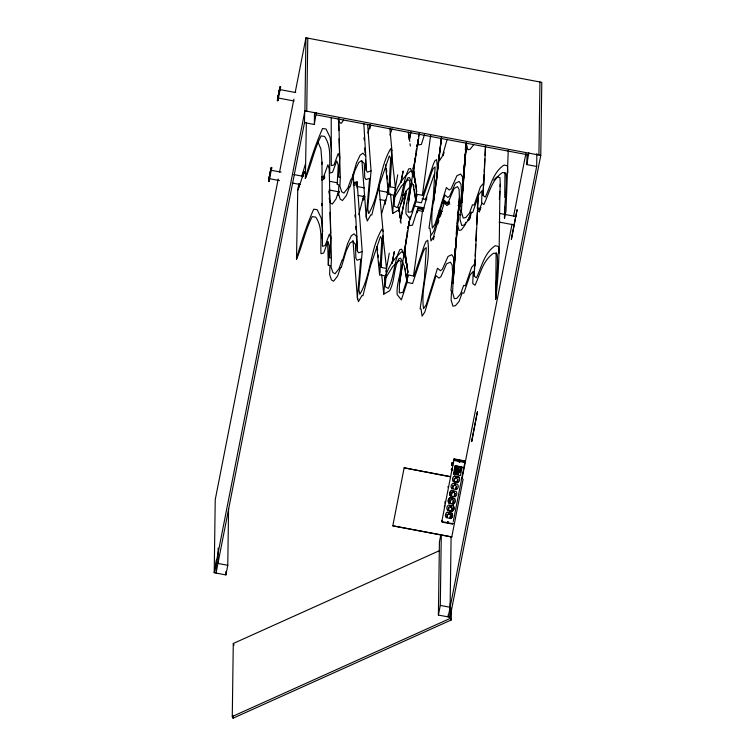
<?xml version="1.0" encoding="UTF-8"?>
<svg xmlns="http://www.w3.org/2000/svg" width="756" height="756" viewBox="0 0 756 756"><rect width="100%" height="100%" fill="white"/><g stroke="black" fill="none" stroke-linecap="round" stroke-linejoin="round"><path stroke-width="1.13" d="M353.317 184.332L353.921 185.579L357.257 184.058L357.238 188.367M357.276 185.437L357.295 181.525L353.959 182.791M496.919 176.876L500.009 177.622L500.226 184.303C498.875 222.529 500.529 261.264 495.662 299.178L496.125 252.381M508.249 150.349L505.972 211.075L504.517 218.503L504.63 206.804M504.724 197.439L504.97 172.869M228.567 508.741L227.773 565.299L225.883 574.919L214.213 572.717L215.233 499.659L278.199 179.021M216.235 560.101L216.055 573.057L304.507 122.623L304.677 110.839M218.163 548.119L217.945 563.437L227.773 565.299M225.883 574.919L225.931 571.385M451.389 608.202L451.228 619.986L233.056 718.2L232.272 716.527L233.283 643.479L439.642 550.585M233.056 718.2L233.084 715.847M214.213 572.717L304.914 110.848L305.934 37.8L541.787 82.338L540.767 155.396L450.066 617.255L438.404 615.053L439.425 542.005L440.89 534.52M306.756 111.198L307.777 38.15M304.507 122.623L314.335 124.485L314.496 112.701M314.335 124.485L316.254 112.502M321.451 176.97L323.889 176.176L327.915 164.742L329.21 168.985L330.873 238.461L329.777 257.739L331.449 258.061L331.071 267.01L332.848 272.462L335.04 273.776L339.038 268.663L342.071 260.064L342.695 260.177L347.665 243.46L351.294 235.834L354.063 233.859L356.898 236.817L357.352 250.822L358.533 252.816L362.2 251.616L358.883 289.567L359.875 294.282C371.451 274.277 370.024 249.121 381.922 229.172L383.065 231.147L383.122 235.003L381.062 267.426L386.533 268.456L385.248 286.732L388.357 288.433C394.32 276.148 393.952 261.756 399.905 249.556L401.616 249.215C406.728 258.987 408.731 270.62 406.974 281.534L404.403 266.273L400.652 258.25L398.941 258.59C393.479 268.522 395.019 280.693 389.671 290.729L383.793 294.16L381.629 274.475M338.764 117.747L339.727 157.787L338.631 177.065L340.304 177.376L339.926 186.326L341.703 191.778L343.895 193.092L347.892 187.989L350.926 179.38L351.549 179.503L356.52 162.786L360.149 155.16L362.918 153.175L365.753 156.133L366.206 170.147L367.388 172.141L371.054 170.941L367.728 208.892L368.73 213.598C380.306 193.602 378.879 168.446 390.776 148.488L391.91 150.463L391.977 154.319L389.916 186.751L395.388 187.781L394.103 206.057L397.212 207.749C403.175 195.473 402.806 181.071 408.76 168.871L410.47 168.531C415.583 178.312 417.577 189.945 415.828 200.86L413.248 185.598L409.506 177.575L407.796 177.906C402.324 187.847 403.874 200.019 398.525 210.055L392.647 213.485L390.483 193.801M392.808 525.817L451.776 536.949L392.808 525.817L404.148 467.832L450.396 476.563M404.148 467.832L450.396 476.819M422.491 209.478L422.51 208.495M438.404 615.053L440.294 605.424L441.277 534.738M442.005 520.534L441.929 521.971L442.6 522.235L452.589 524.097L452.995 522.925M447.117 514.354L447.732 514.534L447.117 514.354L446.588 517.123L447.202 517.236L447.732 514.467M447.231 512.256L451.814 513.126A3.789 3.714 0.8 0 1 450.746 518.531L446.163 517.605A3.789 3.714 0.8 0 1 447.231 512.19M447.58 510.451L447.58 510.385A3.789 3.714 0.8 0 1 448.648 504.98L453.231 505.906A3.789 3.714 0.8 0 1 452.164 511.321L447.58 510.451L452.164 511.321M448.006 509.913L448.62 510.026L448.006 509.913L448.535 507.134L449.149 507.257L448.62 510.026M449.518 514.316C451.02 513.598 448.724 512.01 448.695 513.626M448.261 614.552L448.223 616.905L536.675 166.471L536.864 153.506M449.952 499.981L450.567 500.037L450.037 502.806L449.423 502.693L449.952 499.924M451.341 506.643C452.164 505.755 449.754 505.206 450.113 506.407M450.415 496.021L450.415 495.955A3.789 3.714 0.8 0 1 451.474 490.54L456.066 491.409A3.789 3.714 0.8 0 1 454.999 496.824L450.415 495.955A3.789 3.714 0.8 0 1 451.474 490.606M450.472 515.053L451.096 515.101L450.472 515.053L449.943 517.756L450.557 517.879L451.096 515.101M450.746 518.531L450.746 518.474A3.789 3.714 0.8 0 0 451.814 513.059L451.814 513.126M451.37 492.704L451.984 492.884L451.37 492.704L450.841 495.473L451.455 495.586L451.984 492.817M451.105 536.59L450.113 607.285L440.294 605.424M451.36 510.546L451.899 507.777L452.504 507.956L451.975 510.659L451.36 510.546L451.975 510.659M451.653 498.591L452.882 498.818L451.653 498.591L451.53 499.196M450.066 617.255L450.264 603.118M451.228 619.986L450.444 618.313L450.519 612.426M452.258 488.263L452.787 485.484L453.402 485.664L452.872 488.376L452.258 488.263L452.872 488.31M454.176 492.203C454.999 491.324 452.589 490.767 452.948 491.976M453.25 481.525L457.834 482.451A3.789 3.714 0.8 0 0 458.901 476.979L454.309 476.11A3.789 3.714 0.8 0 0 453.25 481.525L457.834 482.385M453.231 505.906L453.231 505.84A3.789 3.714 0.8 0 1 452.164 511.254M453.392 503.439C455.906 497.146 450.661 502.901 453.392 503.383M453.676 481.043L454.205 478.274L454.819 478.453L454.29 481.156L453.676 481.043L454.29 481.09M454.11 458.892L454.422 460.517L465.091 462.388L465.157 460.98L454.11 458.892L453.307 463.154M453.581 504.035L448.998 503.175A3.789 3.714 0.8 0 1 450.066 497.76L454.649 498.686L450.066 497.76A3.789 3.714 0.8 0 0 448.998 503.231L453.581 504.035A3.789 3.714 0.8 0 0 454.649 498.629M454.309 476.176L458.901 477.036M455.594 484.993C456.416 484.105 454.006 483.556 454.365 484.757M454.725 493.337L455.339 493.517L454.725 493.337L454.195 496.106L454.81 496.229L455.339 493.451M455.339 466.046L461.765 467.293L461.292 469.693L454.866 468.446L455.339 466.046L461.765 467.255M455.613 488.896L456.227 489.009L455.613 488.896L456.142 486.127L456.756 486.24L456.227 489.009M455.906 476.941L457.134 477.168L455.906 476.941L455.877 478M457.03 481.676L457.645 481.789L457.03 481.676L457.56 478.907L458.174 479.02L457.645 481.789M463.116 479.219L451.776 536.949M536.675 166.471L526.856 164.61L526.998 154.007M526.856 164.61L528.775 152.636M538.924 155.046L539.945 81.998M383.793 294.16L385.078 275.883L379.606 274.853L381.667 242.43L381.6 238.575L380.466 236.6L370.421 266.027L362.946 295.719L362.001 295.464L358.42 301.71L357.418 296.995L360.744 259.043L357.078 260.244L355.887 258.25L355.443 244.245L352.608 241.287L349.839 243.262L346.201 250.888L341.24 267.605L340.616 267.492L337.582 276.091L333.585 281.204L331.393 279.89L329.616 274.437L329.994 265.488L328.312 265.167L329.408 245.889L327.887 241.599L323.681 253.005L320.998 253.751C320.223 241.429 323.181 228.038 315.734 217.114L312.247 216.613C305.207 230.098 302.608 245.313 296.503 259.157L297.741 190.228L298.998 183.869M392.647 213.485L393.933 195.209L388.452 194.179L390.512 161.746L390.455 157.891L389.321 155.916L379.266 185.343L371.801 215.035L370.856 214.789L367.274 221.026L366.273 216.32L369.599 178.369L365.932 179.569L364.742 177.575L364.297 163.561L361.462 160.603L358.694 162.587L355.055 170.213L350.094 186.93L349.47 186.808L346.437 195.417L342.44 200.52L340.247 199.206L338.471 193.753L338.849 184.804L337.167 184.492L338.263 165.214L336.741 160.924L332.536 172.33L329.843 173.067C329.068 160.754 332.035 147.363 324.589 136.439L321.102 135.938C314.061 149.423 311.463 164.628 305.358 178.482L306.369 122.406M402.438 264.458L399.461 284.171L399.291 292.903L402.816 292.459L408.552 275.023L414.023 276.063L424.39 245.199L425.902 241.646L427.707 240.228C431.203 263.154 420.355 285.863 423.521 308.713L426.233 304.696L437.516 268.248L440.464 270.705L442.326 269.278L448.043 256.435L451.795 254.725L453.619 257.569L454.101 265.97L452.39 283.302L453.005 283.424L452.57 292.515L454.347 298.714L456.879 298.289L460.593 293.876L463.626 285.428L465.309 285.749L471.593 267.444L474.626 264.024L474.22 276.138L476.431 277.811C481.808 266.641 484.171 253.099 495.189 245.709L498.61 246.522L498.998 253.232M411.642 181.459L408.316 203.487L408.145 212.228L411.67 211.784L417.397 194.349L422.878 195.379L433.245 164.524L434.757 160.962L436.562 159.544C440.049 182.47 429.21 205.188 432.375 228.029L435.087 224.022L446.371 187.573L449.319 190.021L451.181 188.603L456.898 175.761L460.65 174.041L462.474 176.885L462.955 185.296L461.236 202.627L461.859 202.74L461.415 211.831L463.201 218.03L465.734 217.615L469.448 213.201L472.481 204.753L474.163 205.065L480.447 186.77L483.481 183.339L483.075 195.464L485.286 197.127C490.663 185.957 493.025 172.415 504.044 165.035L507.465 165.838L507.852 172.548M409.563 219.108L409.327 225.638L412.521 225.137L418.03 207.654L422.963 208.59M418.37 139.52L418.172 144.963L421.375 144.453L424.475 134.625M474.22 276.138L475.004 259.667M475.174 256.142L475.732 244.377M475.902 240.852L476.46 229.087M476.677 224.381L477.244 212.616M483.075 195.464L484.076 174.286M484.19 171.933L484.804 158.996M484.974 155.462L485.418 146.059M474.872 265.932L478.17 197.392L477.386 207.579L479.361 209.204L482.035 203.052M483.717 185.248L485.626 145.757M329.219 192.043L329.304 190.446M457.843 215.158L459.034 203.364L458.816 205.056M499.357 199.329L499.829 191.23M500.094 186.609L500.226 184.303M448.006 521.914L447.439 521.649L448.006 521.952M449.877 511.632L449.461 512.095L449.877 511.661M452.031 499.905L451.653 498.525M452.608 497.75L452.268 497.259M455.188 482.961L455.292 482.404L455.679 482.857M455.774 477.697L455.906 476.875M459.175 462.077L459.45 461.642L459.705 462.181M477.471 208.571L477.565 206.861L477.386 208.561L478.69 209.629M457.503 216.084L458.06 216.197L457.834 220.478L458.032 217.983L453.005 283.424L457.503 224.286L458.07 215.214L457.512 215.11M329.21 193.186L329.332 191.268L329.663 201.814M452.39 283.302L453.024 275.127M453.383 270.45L453.657 266.944M454.11 261.103L454.384 257.598M454.753 252.929L455.112 248.251M455.471 243.583L455.84 238.905M456.199 234.237L456.652 228.397M457.021 223.719L457.38 219.051M443.252 203.109L444.348 200.378L446.976 202.769L448.677 201.323L454.091 188.414L457.522 186.637L459.109 189.444L459.393 197.807L453.392 274.844L459.005 203.95M461.236 202.627L461.963 193.281M462.417 187.441L462.691 183.935M463.144 178.095L463.419 174.589M463.787 169.911L464.241 164.071M464.6 159.403L464.968 154.725M465.327 150.047L465.696 145.379M466.291 143.026L462.247 194.16L466.244 142.808M466.443 143.149L461.859 202.74L466.357 143.602L467.851 149.745L470.147 149.282L473.587 144.821M462.247 194.16L466.291 142.875M451.436 469.665C451.927 467.217 451.03 471.649 451.549 469.221M451.653 470.223L451.852 469.438M451.871 470.657L452.324 468.333L452.164 469.003M330.873 238.461L329.351 234.171L325.137 245.577L322.453 246.324L321.962 162.2L320.913 149.017L317.822 141.618M331.213 117.936L331.308 165.64L333.991 164.903L338.197 153.496L339.727 157.787M279.436 180.589L269.023 178.624L269.741 174.627M281.081 172.151L270.676 170.185L269.968 174.192M294.065 101.002L277.877 97.949L278.595 93.952L279.531 89.51L295.719 92.563M279.531 89.51L277.877 97.949M458.684 205.556L459.393 197.807M321.735 164.524L321.962 162.2M357.172 187.034L357.276 182.744L353.94 183.755L353.345 182.725M436.203 183.103L441.513 137.592M434.861 191.173L433.434 202.825L436.344 179.456M435.144 188.849L435.569 185.352M435.853 183.018L436.278 179.522M436.562 177.188L437.129 172.529M437.412 170.194L437.847 166.698M438.13 164.373L441.4 137.573M436.618 177.244L441.589 137.394M451.908 468.956C452.315 466.632 451.115 472.944 451.786 469.656M452.901 465.318L453.411 462.719M422.368 195.284L430.684 135.211M413.513 275.968L422.462 211.264M413.211 171.801L416.622 148.866M416.962 146.569L417.303 144.283M417.643 141.986L417.983 139.69L417.614 142.043M404.536 251.332L407.597 230.693M407.938 228.397L408.278 226.101M408.958 221.517L408.618 223.814L408.939 221.565M413.23 171.026L415.157 158.278M415.507 155.953L415.857 153.638M416.206 151.323L416.556 148.998M416.915 146.683L417.265 144.368M404.375 251.71L406.832 235.475M407.182 233.16L407.531 230.845M407.881 228.52L408.231 226.205M408.316 203.487L412.493 175.496L412.152 171.924L410.688 170.988C402.268 178.18 395.993 188.225 393.47 199.045L401.644 185.806L408.164 179.73L409.62 180.665C410.933 191.911 404.895 202.589 406.057 213.882L410.215 219.212L415.942 201.776L421.413 202.806L431.78 171.952L433.301 168.39L435.106 166.972L433.292 197.959L428.983 228.246L429.956 228.359L430.92 235.456L433.632 231.449L444.915 195.001L447.864 197.448L449.716 196.031L455.443 183.188L459.194 181.468L461.009 184.313L461.5 192.723L459.78 210.055L460.404 210.168L459.96 219.268L461.736 225.458L464.269 225.042L467.992 220.629L471.026 212.181L472.708 212.493L478.983 194.197L482.026 190.767L481.61 202.891L483.821 204.555C489.208 193.385 491.561 179.843 502.579 172.462L506.01 173.266C507.437 188.376 504.091 203.402 504.517 218.503M413.334 171.773L419.353 133.821M404.507 252.315L410.224 216.244M399.461 284.171L403.638 256.171L403.298 252.599L401.833 251.663C393.413 258.864 387.138 268.909 384.615 279.729L392.789 266.49L399.31 260.404L400.765 261.34C402.079 272.595 396.04 283.264 397.202 294.566L401.36 299.886L407.087 282.451L412.568 283.491L422.925 252.627L424.447 249.074L426.252 247.656L424.437 278.633L420.128 308.93L421.101 309.034L422.065 316.14L424.777 312.124L436.061 275.675L439.009 278.132L440.861 276.705L446.588 263.863L450.34 262.152L452.164 264.997L452.646 273.398L450.926 290.729L451.549 290.852L451.105 299.943L452.891 306.142L455.414 305.717L459.138 301.304L462.171 292.855L463.853 293.177L470.128 274.872L473.171 271.451L472.765 283.566L474.976 285.239C480.353 274.069 482.706 260.527 493.725 253.137L497.155 253.95C498.582 269.06 495.237 284.086 495.662 299.178M418.493 136.25L418.852 134.001M451.861 469.278L451.908 468.682M394.273 194.434L394.679 192.119M395.086 189.813L397.703 174.806M386.023 271.65L389.255 253.175M269.401 179.295L269.051 181.553L271.782 167.473L271.234 169.873M299.187 183.784C294.859 201.219 308.864 157.257 301.918 176.602M278.463 97.439L277.896 100.879L280.637 86.798L279.833 90.399M363.834 199.716L364.042 198.62M279.559 172.075L293.886 99.149M295.246 92.204L305.934 37.8M305.358 178.482C309.818 161.538 315.517 144.632 322.557 128.511L326.044 129.011L330.126 137.564L331.563 150.831M296.503 259.157C300.964 242.222 306.662 225.307 313.702 209.185L317.189 209.686L321.281 218.248L322.717 231.506M441.939 520.837L452.91 464.978M455.849 468.351L456.199 466.546L460.782 467.416L460.432 469.221L456.151 468.607L458.136 468.786L458.495 466.981L456.199 466.546M456.151 468.607L456.501 466.802M448.818 512.955L449.036 514.288M450.236 505.745L450.207 506.87M453.071 491.315L453.156 492.553M454.488 484.095L454.573 485.333M449.622 512.124L449.725 511.595M452.608 497.713L452.485 497.117M455.443 482.489L455.679 482.829M459.705 462.143L459.516 461.746M452.759 499.423L452.882 498.762M457.011 477.773L457.134 477.112M453.288 521.47L465.157 460.98M462.039 478.699L512.029 224.163M513.617 216.065L525.883 153.581M385.456 201.049L384.936 204.3L388.187 190.918M409.535 139.066L410.905 132.177M409.308 140.002L410.905 131.922M400.907 218.597L405.934 193.338L405.367 193.819A8.42 0.784 -62.3 0 0 404.687 194.831M400.226 221.829L406.388 190.673L409.393 187.582M363.645 196.929L363.097 200.17L364.534 195.124M385.56 199.565L381.383 214.666M387.1 192.912L387.866 189.586M370.166 124.74L367.917 133.009M387.308 192.733L388.206 189.302M440.625 215.488L441.523 212.067M369.92 128.709L370.771 125.298M363.702 195.672L358.731 214.713M423.18 208.609L422.944 209.563L418.021 208.628L416.981 212.757L417.992 210.423L422.925 211.349L426.79 197.269L426.053 198.866M270.657 170.232L268.484 181.449L271.224 167.369L269.023 178.624M304.092 173.426L304.375 172.34M440.861 211.945L439.661 217.038L444.32 202.91L446.928 205.547C448.365 205.613 450.226 199.745 448.658 202.513L446.957 203.733L445.653 202.145L444.339 201.597L444.008 202.258M423.076 211.311L423.785 208.722M405.934 193.338L405.348 194.953A8.42 0.784 -62.3 0 1 403.241 199.263L400.302 204.29M469.136 218.286L469.391 217.331M469.589 219.344L470.676 215.365M305.5 163.816L301.644 176.554M447.193 139.217L442.317 156.218L439.784 160.272L439.16 154.215M443.129 155.708L444.103 152.306M440.937 210.82L433.462 236.902L430.939 240.947L430.41 235.91M433.301 239.794L434.275 236.392M437.856 223.918L438.83 220.516M471.205 213.192L469.117 220.081L467.605 219.788M302.683 176.743L303.241 174.872M338.924 191.287L337.828 195.398L338.896 193.073M425.458 199.782L434.35 174.078M338.575 191.391L336.033 198.932L332.319 204.092L330.363 202.825L329.162 198.507M453.449 492.628L454.176 492.147M452.787 497.59L452.286 497.42M452.031 499.848L452.759 499.357M451.341 506.577L450.935 507.106M449.952 512.029L449.451 511.85M465.828 222.321L464.732 225.496L461.292 229.966L458.996 230.429L457.503 224.286M303.723 173.351L304.385 171.744M465.138 462.105L454.101 460.026M453.033 523.747L442.014 521.687M324.239 178.841L324.787 177.329M389.86 135.012L392.109 128.86M297.741 190.228L298.97 187.11M479.88 209.034L480.892 207.494L479.323 212.011L477.348 210.262M403.798 195.398L406.388 190.673M452.268 497.231L452.523 497.732M343.649 119.977L341.173 123.417L339.217 122.151L338.31 118.909M493.677 180.155L496.116 177.698M232.272 716.527L450.444 618.313M321.413 179.786C324.409 181.478 325.411 172.633 323.908 177.169L321.442 177.906M456.605 478.17L455.991 478.057M455.188 485.39L454.46 485.154M450.321 506.926L450.935 507.04M449.518 514.26L449.036 514.231M304.914 110.848L540.767 155.396M316.225 114.855L528.737 154.989M293.8 174.56L303.052 176.299M329.644 181.327L337.734 182.857M357.39 186.562L364.326 187.875M379.361 190.71L388.612 192.459M402.485 195.076L405.953 195.738M422.141 198.79L426.762 199.669M441.797 202.504L449.886 204.035M457.975 205.556L460.291 206.001M477.631 209.27L479.947 209.705M499.603 213.419L515.79 216.481M292.147 182.99L300.245 184.521M329.144 189.983L339.557 191.948M358.051 195.435L364.987 196.749M380.022 199.584L385.806 200.68M413.551 205.916L423.955 207.881M438.99 210.726L442.458 211.378M457.484 214.213L460.952 214.874M499.111 222.075L512.984 224.693M454.044 459.194L465.101 461.283M459.251 461.935L459.733 461.774M457.881 470.487L460.035 470.893M455.783 470.619L458.24 471.082M459.459 471.309L460.395 471.489M454.696 471.13L455.622 471.309M456.208 471.413L458.968 471.942M459.393 472.018L460.253 472.179M455.074 471.659L459.676 472.538M454.498 472.037L459.109 472.916M455.613 482.763L455.103 482.829M447.939 521.857L447.429 521.914M451.871 499.858L451.521 499.291M233.283 643.479L234.067 645.152M408.268 132.442L408.939 137.101M416.792 191.826L413.334 167.539M398.762 208.391L399.253 211.954M399.584 214.288L400.085 217.775M404.762 250.349L407.938 272.5L404.64 249.376M398.714 207.749L399.045 210.064M408.637 135.73L409.109 139.189M413.097 168.002L415.167 182.99L413.211 167.983M398.828 209.488L399.14 211.793M399.622 215.252L399.943 217.558M413.589 184.568L413.91 186.893M414.231 189.217L415.828 200.86M405.216 268.739L405.537 271.064M405.859 273.389L406.974 281.534M408.533 132.215L409.743 141.448M410.045 143.753L410.347 146.059M398.932 207.116L401.039 223.275M391.202 150.359L395.388 187.781M382.867 235.721L386.533 268.456M389.926 182.168L390.417 186.845M381.194 264.014L381.563 267.52M386.373 168.418L386.722 171.943M387.081 175.468L387.431 178.992M387.904 183.699L388.253 187.223M388.726 191.92L388.962 194.273M385.532 164.808L388.452 194.179M377.282 246.749L377.631 250.274M378.104 254.97L378.34 257.324M378.813 262.02L379.162 265.545M379.521 269.07L379.871 272.595M376.8 246.654L379.606 274.853M389.85 128.17L391.91 150.463M378.822 185.39L383.065 231.147M361.944 160.981L366.301 218.286M352.995 240.493L357.446 298.97M367.643 124.343L371.054 170.941M357.257 184.058L362.2 251.616M364.052 137.583L364.203 139.907M364.742 148.053L365.044 152.703M365.507 159.677L366.206 170.147M354.961 214.78L355.122 217.104M355.736 226.403L355.963 229.89M356.426 236.874L357.352 250.822M363.825 123.502L365.753 156.133M353.26 175.033L356.898 236.817M338.442 118.796L338.82 130.514M339.075 138.707L340.304 177.376M330.003 212.36L330.674 233.453M330.741 235.796L331.449 258.061M327.669 241.599L328.312 265.167M352.863 175.014L352.901 178.501M321.678 203.269L321.706 205.613M322.028 233.793L322.084 238.49M447.703 486.826A7.881 7.721 0.8 0 1 448.525 487.431M444.764 505.263A15.167 14.855 0.8 0 1 444.263 507.144M445 501.389A15.167 14.855 0.8 0 1 445.01 503.335M277.339 100.633L280.079 86.685L277.339 100.633M451.833 488.735L451.833 488.801A3.789 3.714 0.8 0 1 452.891 483.386L457.484 484.19A3.789 3.714 0.8 0 1 456.416 489.604L451.833 488.735M454.498 468.663L455.093 465.658L462.133 466.981L461.547 470.024L454.498 468.663M471.753 440.568L471.735 441.58L477.423 411.699L471.753 440.568M511.434 238.499L511.415 239.52L517.104 209.639L511.434 238.499M451.644 465.318L452.211 462.407L451.644 465.318M454.328 469.533L453.411 474.192L460.461 475.524L461.368 470.865L454.328 469.533M454.677 469.741L454.498 470.648L455.424 470.818L455.594 469.92L454.677 469.741M454.091 473.19L453.978 473.785L458.278 474.598L458.391 473.993L454.091 473.19M455.641 472.821L457.73 473.521L455.641 472.821M403.137 171.215L400.85 182.697L403.137 171.158M394.282 251.89L391.995 263.371L394.282 251.833M406.312 263.664L404.403 249.839L406.312 263.664"/></g></svg>
